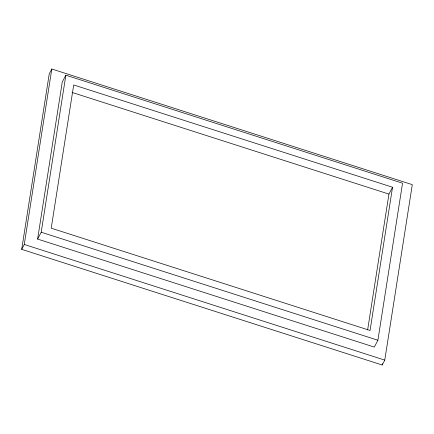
<?xml version="1.0" encoding="UTF-8"?>
<svg xmlns="http://www.w3.org/2000/svg" width="434" height="434" viewBox="0 0 434 434"><rect width="100%" height="100%" fill="white"/><g stroke="black" fill="none" stroke-linecap="round" stroke-linejoin="round"><path stroke-width="0.65" d="M21.7 249.349L49.237 73.888L51.809 69.001L412.3 184.651L384.763 360.111L382.191 364.999L21.7 249.349L24.266 244.461L51.809 69.001M37.612 239.069L62.263 82.031L65.854 75.185L402.546 183.197L377.9 340.24L374.303 347.081L37.612 239.069L41.208 232.223L65.854 75.185M367.62 329.949L388.94 194.085L392.537 187.244L73.699 84.956L51.217 228.181L370.056 330.464L392.537 187.244M382.191 364.999L382.403 363.659M72.039 92.42L388.94 194.085M41.208 232.223L377.9 340.24M24.266 244.461L384.763 360.111"/></g></svg>
